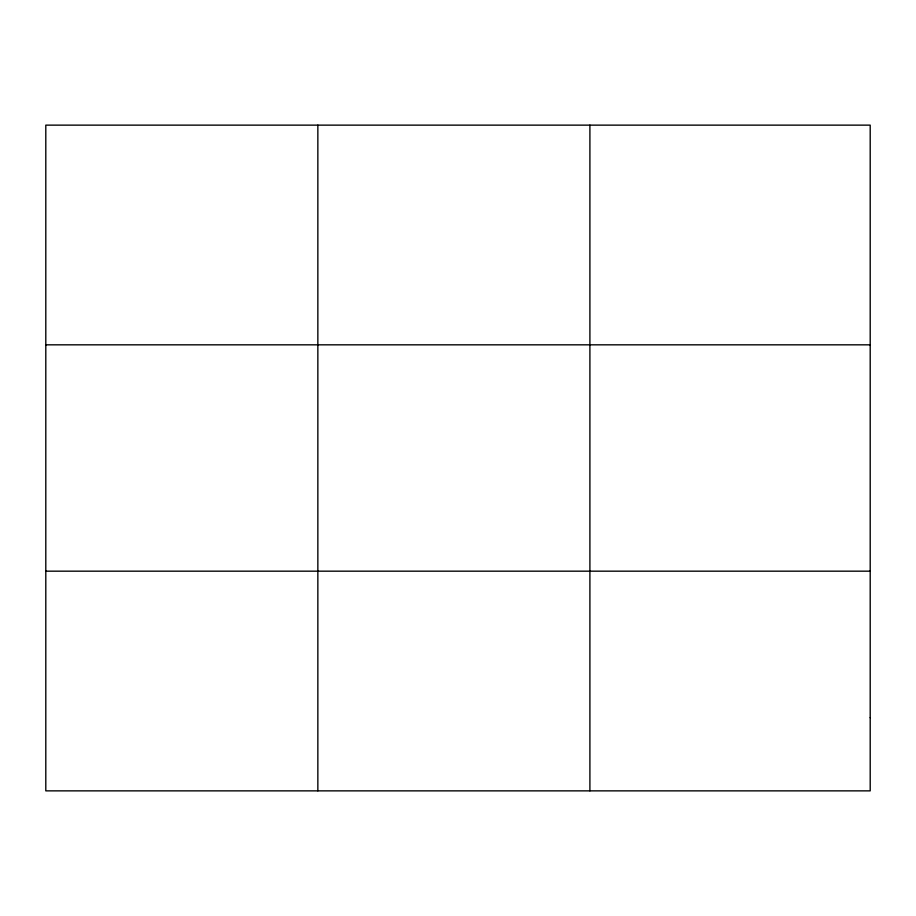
<?xml version="1.0" encoding="UTF-8"?>
<svg xmlns="http://www.w3.org/2000/svg" width="916" height="916" viewBox="0 0 916 916"><rect width="100%" height="100%" fill="white"/><g stroke="black" fill="none" stroke-linecap="round" stroke-linejoin="round"><path stroke-width="1.37" d="M317.852 125.137L317.852 790.863M589.904 125.137L589.904 790.863M45.8 344.828L870.2 344.828M45.8 571.172L870.2 571.172M870.2 717.629L870.2 790.863L45.8 790.863L45.8 125.137L870.2 125.137L870.2 717.629"/></g></svg>
